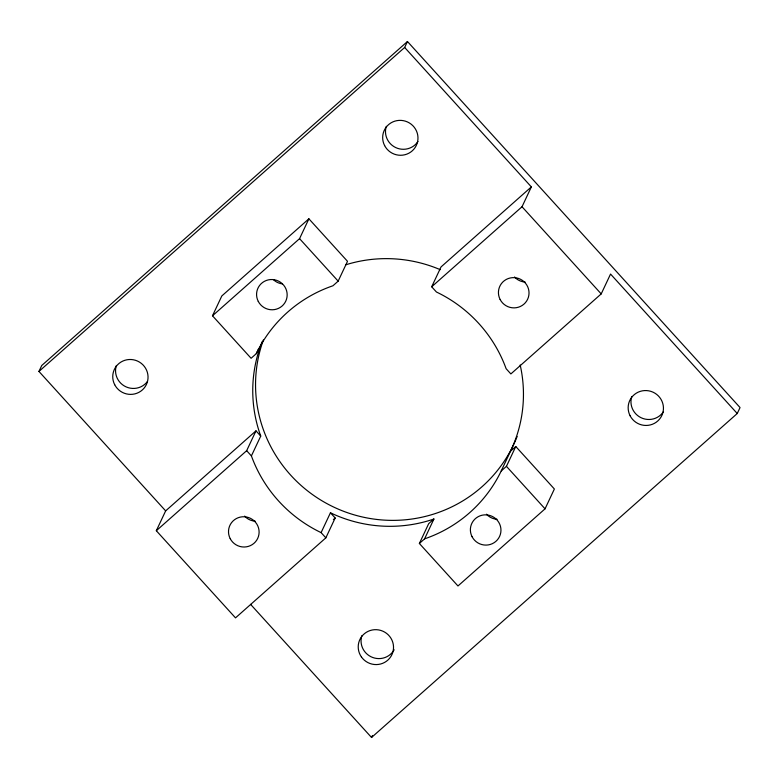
<?xml version="1.0" encoding="UTF-8"?>
<svg xmlns="http://www.w3.org/2000/svg" width="779" height="779" viewBox="0 0 779 779"><rect width="100%" height="100%" fill="white"/><g stroke="black" fill="none" stroke-linecap="round" stroke-linejoin="round"><path stroke-width="1.17" d="M325.846 537.841L321.104 532.622L330.442 512.786L335.184 518.006L325.846 537.841L235.511 617.874L156.316 530.723L165.654 510.888L38.95 371.437L41.754 365.487L407.456 41.511L740.05 407.563L737.246 413.513L371.544 737.489L250.565 604.338M212.492 315.787L221.82 295.952L308.893 218.811L347.502 261.306L338.164 281.141L332.954 285.766A135.78 133.413 25.2 0 0 256.31 353.656L251.091 358.282L212.492 315.787L299.564 238.647L308.893 218.811M256.31 353.656L258.764 348.437M38.95 371.437L404.661 47.461L407.456 41.511M156.316 530.723L246.661 450.69L255.989 430.855L260.741 436.074L251.403 455.91A135.78 133.413 25.2 0 0 321.104 532.622M737.246 413.513L610.551 274.062L601.213 293.897L510.868 373.93L506.126 368.71A135.78 133.413 25.2 0 0 436.425 291.998L431.683 286.779L441.021 266.944L531.356 186.911L404.661 47.461M431.683 286.779L522.027 206.747L531.356 186.911M419.365 543.479L424.584 538.854A135.78 133.413 25.2 0 0 501.218 470.964L510.557 451.129L515.776 446.503L554.375 488.998L545.047 508.833L457.974 585.974L419.365 543.479L428.703 523.644L433.913 519.018A135.78 133.413 25.2 0 1 330.442 512.786M424.584 538.854L433.913 519.018M371.544 737.489L372.479 735.503M501.218 470.964L506.438 466.339L515.776 446.503M165.654 510.888L255.989 430.855M333.373 519.612L335.184 518.006M522.027 206.747L601.213 293.897M299.564 238.647L338.164 281.141M506.438 466.339L545.047 508.833M246.661 450.69L251.403 455.91M394.164 649.774A17.713 17.401 25.2 0 1 361.846 635.703M663.465 411.682A17.713 17.401 25.2 0 1 631.788 396.521M417.972 141.505A17.713 17.401 25.2 0 1 386.306 126.334M147.397 381.554A17.713 17.401 25.2 0 1 116.373 365.458M517.159 436.444A135.78 133.413 25.2 0 1 343.812 511.375A135.78 133.413 25.2 0 1 263.38 339.946M497.08 519.291A15.346 15.083 25.2 0 1 486.486 514.208M525.143 282.066A15.346 15.083 25.2 0 1 514.539 276.993M282.28 283.877A15.346 15.083 25.2 0 1 273.371 279.612M255.21 521.19A15.346 15.083 25.2 0 1 244.616 516.117M260.741 436.074A135.78 133.413 25.2 0 1 262.28 341.445M345.71 264.811A135.78 133.413 25.2 0 1 440.242 269.67M520.177 364.981A135.78 133.413 25.2 0 1 510.557 451.129M361.417 656.95A17.713 17.401 25.2 0 0 391.876 654.72A17.713 17.401 25.2 0 0 374.339 629.714A17.713 17.401 25.2 0 0 361.417 656.95M630.114 415.791A17.713 17.401 25.2 0 0 660.66 417.632A17.713 17.401 25.2 0 0 646.638 390.581A17.713 17.401 25.2 0 0 630.114 415.791M384.631 145.615A17.713 17.401 25.2 0 0 415.178 147.455A17.713 17.401 25.2 0 0 401.156 120.394A17.713 17.401 25.2 0 0 384.631 145.615M114.708 384.738A17.713 17.401 25.2 0 0 145.245 386.579A17.713 17.401 25.2 0 0 131.232 359.518A17.713 17.401 25.2 0 0 114.708 384.738M258.268 301.405A15.346 15.083 25.2 0 0 284.734 303.002A15.346 15.083 25.2 0 0 272.582 279.544A15.346 15.083 25.2 0 0 258.268 301.405M500.128 299.496A15.346 15.083 25.2 0 0 526.604 301.093A15.346 15.083 25.2 0 0 514.452 277.645A15.346 15.083 25.2 0 0 500.128 299.496M472.074 536.721A15.346 15.083 25.2 0 0 498.541 538.318A15.346 15.083 25.2 0 0 486.398 514.87A15.346 15.083 25.2 0 0 472.074 536.721M230.204 538.63A15.346 15.083 25.2 0 0 256.68 540.227A15.346 15.083 25.2 0 0 244.528 516.769A15.346 15.083 25.2 0 0 230.204 538.63"/></g></svg>
